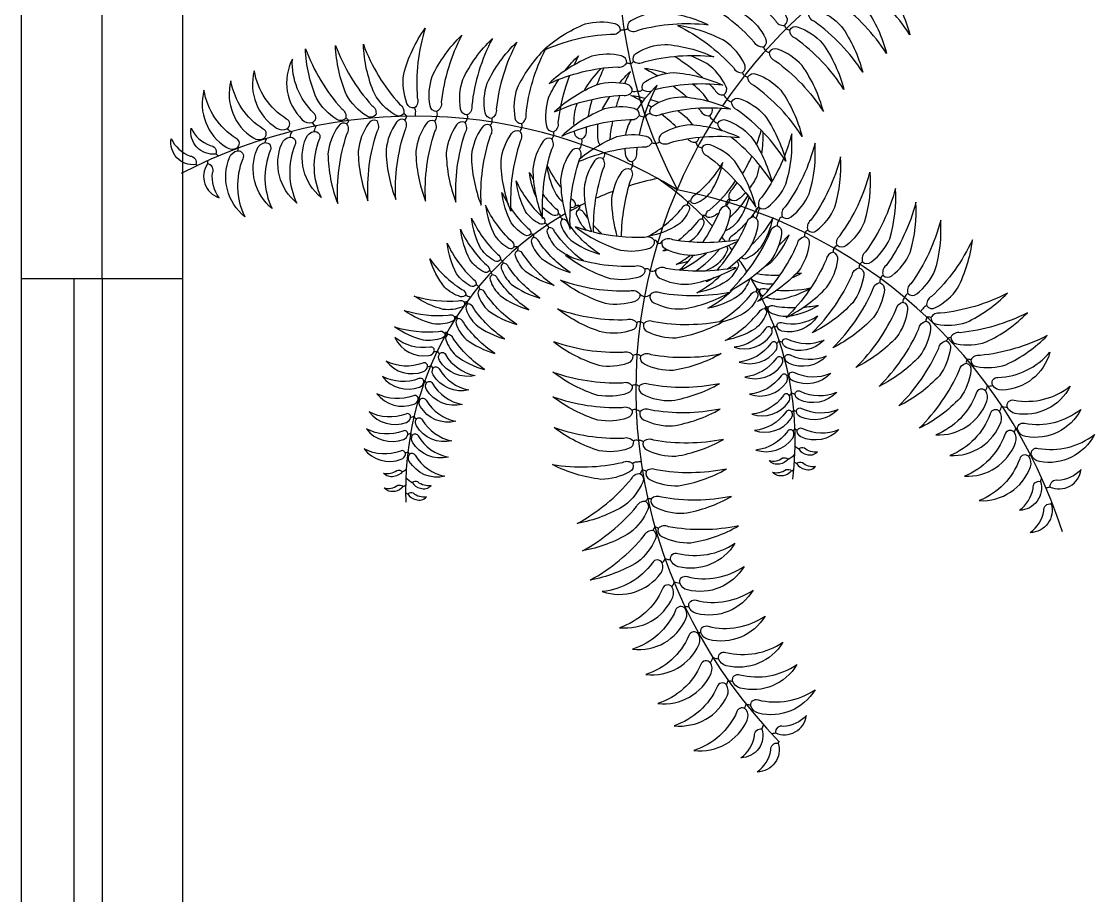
# Model space of a CAD drawing. Extents: x 220.6 to 320.1, y 139.4 to 202.4.
# Drawn here: x 226.362 to 227.691, y 186.594 to 187.676 of the extents above; entities that cross this region are included whole.
import ezdxf

# ---------------------------------------------------------------- set-up
doc = ezdxf.new("R2010")
doc.units = 0
doc.layers.get('0').update_dxf_attribs({"linetype": 'CONTINUOUS'})
for name, color, linetype in [('DIVISORIA', 5, 'CONTINUOUS'), ('Layer1', 252, 'CONTINUOUS'), ('MOBIL-I', 251, 'CONTINUOUS'), ('VEGET', 64, 'CONTINUOUS'), ('VEGET-I', 62, 'CONTINUOUS')]:
    doc.layers.add(name, color=color, linetype=linetype)

# ---------------------------------------------------------------- blocks, each defined once
blk = doc.blocks.new('Veget-04')
at = {"layer": 'VEGET'}
for points in [[(0.2315, 0.2685, -0.125095), (0.262, 0.2482, -0.090715), (0.2883, 0.1913, 0.094652), (0.2285, 0.2542, -0.322363), (0.2212, 0.2648, -0.376832)], [(0.1356, 0.2137, 0.125095), (0.112, 0.2417, 0.090715), (0.0525, 0.2615, -0.094652), (0.1218, 0.2092, 0.322363), (0.1331, 0.2031, 0.376832)], [(0.2026, 0.2455, -0.125095), (0.2331, 0.2252, -0.090715), (0.2594, 0.1682, 0.094652), (0.1997, 0.2312, -0.322363), (0.1923, 0.2418, -0.376832)], [(0.1069, 0.1763, -0.322363), (0.0956, 0.1824, 0.094652), (0.0263, 0.2348, -0.090715), (0.0858, 0.215, -0.125095), (0.1094, 0.187, -0.376832)], [(-0.061, 0.1983, 0.322363), (-0.0482, 0.1973, -0.094652), (0.0384, 0.2039, 0.090715), (-0.0224, 0.2194, 0.125095), (-0.0574, 0.2086, 0.376832)], [(0.173, 0.2222, -0.125095), (0.2035, 0.2019, -0.090715), (0.2298, 0.145, 0.094652), (0.17, 0.208, -0.322363), (0.1627, 0.2185, -0.376832)], [(-0.3345, 0.1065, -0.125095), (-0.3386, 0.1428, -0.090715), (-0.3119, 0.1996, 0.094652), (-0.3217, 0.1134, -0.322363), (-0.325, 0.1009, -0.376832)], [(-0.0705, 0.1968, -0.322363), (-0.0824, 0.1919, 0.094652), (-0.1668, 0.1713, -0.090715), (-0.1138, 0.2049, -0.125095), (-0.0772, 0.2055, -0.376832)], [(0.0835, 0.1553, 0.125095), (0.0599, 0.1833, 0.090715), (0.0004, 0.2031, -0.094652), (0.0697, 0.1508, 0.322363), (0.081, 0.1446, 0.376832)], [(0.1498, 0.2011, -0.125095), (0.1802, 0.1808, -0.090715), (0.2065, 0.1238, 0.094652), (0.1468, 0.1868, -0.322363), (0.1394, 0.1974, -0.376832)], [(-0.3059, 0.1036, -0.125095), (-0.3032, 0.14, -0.090715), (-0.2666, 0.191, 0.094652), (-0.292, 0.108, -0.322363), (-0.2976, 0.0964, -0.376832)], [(-0.2681, 0.0995, -0.125095), (-0.2654, 0.136, -0.090715), (-0.2288, 0.1869, 0.094652), (-0.2542, 0.1039, -0.322363), (-0.2598, 0.0923, -0.376832)], [(-0.4212, 0.0866, -0.125095), (-0.4466, 0.1129, -0.090715), (-0.4602, 0.1742, 0.094652), (-0.4153, 0.0999, -0.322363), (-0.4104, 0.088, -0.376832)], [(-0.384, 0.0908, -0.125095), (-0.4094, 0.1171, -0.090715), (-0.423, 0.1784, 0.094652), (-0.3781, 0.1041, -0.322363), (-0.3731, 0.0922, -0.376832)], [(-0.3495, 0.0922, -0.125095), (-0.3749, 0.1186, -0.090715), (-0.3885, 0.1798, 0.094652), (-0.3436, 0.1055, -0.322363), (-0.3386, 0.0936, -0.376832)], [(-0.2378, 0.095, -0.125095), (-0.2351, 0.1315, -0.090715), (-0.1985, 0.1824, 0.094652), (-0.224, 0.0994, -0.322363), (-0.2295, 0.0879, -0.376832)], [(-0.0503, 0.1688, -0.125095), (-0.0154, 0.1796, -0.090715), (0.0454, 0.164, 0.094652), (-0.0412, 0.1575, -0.322363), (-0.054, 0.1585, -0.376832)], [(0.1141, 0.1699, 0.322363), (0.1214, 0.1594, -0.094652), (0.1811, 0.0964, 0.090715), (0.1548, 0.1533, 0.125095), (0.1244, 0.1736, 0.376832)], [(-0.4764, 0.1613, 0.329965), (-0.4642, 0.0863, 0.255249), (-0.4519, 0.0828, 0.604197), (-0.4499, 0.0945, -0.21371)], [(-0.069, 0.1654, 0.125095), (-0.1056, 0.1648, 0.090715), (-0.1586, 0.1312, -0.094652), (-0.0742, 0.1518, 0.322363), (-0.0623, 0.1567, 0.376832)], [(-0.5236, 0.1467, 0.329965), (-0.4959, 0.076, 0.255249), (-0.4831, 0.0752, 0.604197), (-0.4836, 0.0871, -0.21371)], [(-0.5525, 0.1344, 0.329965), (-0.5247, 0.0637, 0.255249), (-0.512, 0.0629, 0.604197), (-0.5125, 0.0747, -0.21371)], [(0.0979, 0.1429, -0.125095), (0.1284, 0.1227, -0.090715), (0.1547, 0.0657, 0.094652), (0.095, 0.1287, -0.322363), (0.0876, 0.1393, -0.376832)], [(-0.5859, 0.1228, 0.329965), (-0.5582, 0.0521, 0.255249), (-0.5454, 0.0512, 0.604197), (-0.5459, 0.0631, -0.21371)], [(-0.0555, 0.1215, 0.376832), (-0.0622, 0.1302, 0.125095), (-0.0988, 0.1296, 0.090715), (-0.1517, 0.096, -0.094652), (-0.0674, 0.1166, 0.322363)], [(-0.0331, 0.0937, -0.376832), (-0.0294, 0.104, -0.125095), (0.0055, 0.1148, -0.090715), (0.0663, 0.0993, 0.094652), (-0.0203, 0.0927, -0.322363)], [(0.0675, 0.1086, -0.376832), (0.0779, 0.1123, -0.125095), (0.1083, 0.092, -0.090715), (0.1346, 0.0351, 0.094652), (0.0749, 0.098, -0.322363)], [(-0.0466, 0.0916, 0.376832), (-0.0533, 0.1002, 0.125095), (-0.0899, 0.0997, 0.090715), (-0.1428, 0.066, -0.094652), (-0.0585, 0.0867, 0.322363)], [(-0.4195, 0.0784, 0.125095), (-0.4323, 0.0441, 0.090715), (-0.4202, -0.0175, -0.094652), (-0.4088, 0.0686, 0.322363), (-0.409, 0.0814, 0.376832)], [(-0.3821, 0.0817, 0.125095), (-0.3949, 0.0474, 0.090715), (-0.3828, -0.0141, -0.094652), (-0.3714, 0.0719, 0.322363), (-0.3716, 0.0848, 0.376832)], [(-0.3476, 0.0831, 0.125095), (-0.3604, 0.0489, 0.090715), (-0.3483, -0.0127, -0.094652), (-0.3369, 0.0734, 0.322363), (-0.3371, 0.0862, 0.376832)], [(-0.3107, 0.0814, 0.125095), (-0.3235, 0.0472, 0.090715), (-0.3115, -0.0144, -0.094652), (-0.3, 0.0716, 0.322363), (-0.3002, 0.0845, 0.376832)], [(-0.2731, 0.0799, 0.125095), (-0.2859, 0.0457, 0.090715), (-0.2738, -0.0159, -0.094652), (-0.2624, 0.0702, 0.322363), (-0.2626, 0.083, 0.376832)], [(-0.2419, 0.0764, 0.125095), (-0.2547, 0.0422, 0.090715), (-0.2426, -0.0194, -0.094652), (-0.2311, 0.0667, 0.322363), (-0.2313, 0.0795, 0.376832)], [(0.0774, 0.0643, 0.090715), (0.0166, 0.0799, 0.125095), (-0.0184, 0.0691, 0.376832), (-0.022, 0.0588, 0.322363), (-0.0092, 0.0578, -0.094652)], [(-0.5713, 0.0438, -0.501141), (-0.6018, 0.0757, 0.193229), (-0.5783, 0.0543, -0.523934)], [(-0.4408, -0.0099, -0.329965), (-0.4595, 0.0637, -0.255249), (-0.4496, 0.0718, -0.604197), (-0.4431, 0.0619, 0.21371)], [(-0.4408, -0.0099, -0.329965), (-0.4595, 0.0637, -0.255249), (-0.4496, 0.0718, -0.604197), (-0.4431, 0.0619, 0.21371)], [(-0.1947, 0.0721, -0.322363), (-0.1944, 0.0593, 0.094652), (-0.2059, -0.0268, -0.090715), (-0.218, 0.0348, -0.125095), (-0.2052, 0.0691, -0.376832)], [(-0.5961, 0.0308, -0.501141), (-0.6265, 0.0628, 0.193229), (-0.603, 0.0413, -0.523934)], [(-0.5015, -0.0238, -0.329965), (-0.5202, 0.0498, -0.255249), (-0.5104, 0.0579, -0.604197), (-0.5038, 0.048, 0.21371)], [(-0.4709, -0.017, -0.329965), (-0.4896, 0.0566, -0.255249), (-0.4797, 0.0647, -0.604197), (-0.4732, 0.0548, 0.21371)], [(-0.1658, 0.0597, 0.125095), (-0.1786, 0.0254, 0.090715), (-0.1665, -0.0361, -0.094652), (-0.1551, 0.0499, 0.322363), (-0.1553, 0.0628, 0.376832)], [(0.0976, -0.022, 0.090715), (0.0713, 0.0349, 0.125095), (0.0408, 0.0552, 0.376832), (0.0305, 0.0515, 0.322363), (0.0379, 0.041, -0.094652)], [(0.1301, -0.0338, 0.376832), (0.1411, -0.0341, 0.125095), (0.1636, -0.0053, 0.090715), (0.1708, 0.0571, -0.094652), (0.1338, -0.0215, 0.322363)], [(-0.5354, -0.0339, -0.329965), (-0.5542, 0.0397, -0.255249), (-0.5443, 0.0478, -0.604197), (-0.5378, 0.0379, 0.21371)], [(-0.121, 0.0497, 0.376832), (-0.1316, 0.0467, 0.125095), (-0.1443, 0.0124, 0.090715), (-0.1323, -0.0492, -0.094652), (-0.1208, 0.0369, 0.322363)], [(0.1727, -0.0509, 0.125095), (0.1953, -0.0221, 0.090715), (0.2024, 0.0402, -0.094652), (0.1654, -0.0383, 0.322363), (0.1618, -0.0507, 0.376832)], [(-0.5815, 0.0315, 0.501141), (-0.5671, -0.0103, -0.193229), (-0.5753, 0.0205, 0.523934)], [(0.0471, 0.019), (0.0441, 0.015, -0.056321), (0.0209, -0.0081, 0.322363), (0.0166, -0.015, 0.376832), (0.0233, -0.017, 0.125095), (0.0418, -0.0033, 0.090715), (0.0565, 0.0334, -0.029494)], [(0.1981, -0.0695, -0.322363), (0.2018, -0.0572, 0.094652), (0.2388, 0.0214, -0.090715), (0.2316, -0.041, -0.125095), (0.209, -0.0698, -0.376832)], [(-0.1636, -0.0412, -0.376832), (-0.1704, -0.0426, -0.125095), (-0.1877, -0.0274, -0.090715), (-0.1993, 0.0104, 0.094652), (-0.1673, -0.034, -0.322363)], [(0.2406, -0.0899, 0.125095), (0.2632, -0.0611, 0.090715), (0.2703, 0.0012, -0.094652), (0.2333, -0.0773, 0.322363), (0.2297, -0.0896, 0.376832)], [(-0.2016, -0.0712, 0.322363), (-0.2053, -0.0639, -0.094652), (-0.2373, -0.0196, 0.090715), (-0.2256, -0.0574, 0.125095), (-0.2083, -0.0726, 0.376832)], [(0.0149, -0.0256, -0.125095), (0.001, -0.044, -0.090715), (-0.0358, -0.0583, 0.094652), (0.0061, -0.0232, -0.322363), (0.013, -0.019, -0.376832)], [(0.266, -0.1069, 0.125095), (0.2886, -0.0781, 0.090715), (0.2957, -0.0158, -0.094652), (0.2587, -0.0944, 0.322363), (0.2551, -0.1067, 0.376832)], [(-0.2255, -0.0887, -0.125095), (-0.2429, -0.0735, -0.090715), (-0.2545, -0.0357, 0.094652), (-0.2225, -0.0801, -0.322363), (-0.2188, -0.0873, -0.376832)], [(-0.1415, -0.037, 0.376832), (-0.144, -0.0434, 0.125095), (-0.1316, -0.0629, 0.090715), (-0.0961, -0.0802, -0.094652), (-0.135, -0.0418, 0.322363)], [(0.2967, -0.1294, 0.125095), (0.3193, -0.1006, 0.090715), (0.3264, -0.0383, -0.094652), (0.2894, -0.1168, 0.322363), (0.2858, -0.1291, 0.376832)], [(-0.2393, -0.1022, -0.125095), (-0.2566, -0.087, -0.090715), (-0.2683, -0.0492, 0.094652), (-0.2362, -0.0936, -0.322363), (-0.2325, -0.1008, -0.376832)], [(0.1237, -0.0449, -0.376832), (0.1294, -0.0542, -0.125095), (0.1159, -0.0882, -0.090715), (0.0655, -0.1256, 0.094652), (0.1149, -0.0542, -0.322363)], [(-0.1804, -0.066, 0.125095), (-0.1681, -0.0854, 0.090715), (-0.1326, -0.1028, -0.094652), (-0.1714, -0.0643, 0.322363), (-0.178, -0.0595, 0.376832)], [(0.1636, -0.0676, -0.125095), (0.15, -0.1016, -0.090715), (0.0997, -0.139, 0.094652), (0.149, -0.0676, -0.322363), (0.1579, -0.0582, -0.376832)], [(0.3199, -0.1464, 0.125095), (0.3473, -0.1223, 0.090715), (0.3658, -0.0623, -0.094652), (0.315, -0.1327, 0.322363), (0.3091, -0.1442, 0.376832)], [(-0.2557, -0.1197, -0.125095), (-0.273, -0.1045, -0.090715), (-0.2847, -0.0667, 0.094652), (-0.2527, -0.111, -0.322363), (-0.249, -0.1182, -0.376832)], [(-0.1976, -0.0758, -0.322363), (-0.1911, -0.0805, 0.094652), (-0.1522, -0.119, -0.090715), (-0.1877, -0.1017, -0.125095), (-0.2001, -0.0822, -0.376832)], [(0.1933, -0.0778, 0.322363), (0.1845, -0.0872, -0.094652), (0.1351, -0.1586, 0.090715), (0.1854, -0.1211, 0.125095), (0.199, -0.0872, 0.376832)], [(-0.2681, -0.1329, -0.125095), (-0.2879, -0.1211, -0.090715), (-0.3062, -0.0862, 0.094652), (-0.2666, -0.1239, -0.322363), (-0.2617, -0.1303, -0.376832)], [(-0.2177, -0.0978, 0.125095), (-0.2054, -0.1173, 0.090715), (-0.1699, -0.1346, -0.094652), (-0.2087, -0.0961, 0.322363), (-0.2153, -0.0914, 0.376832)], [(-0.04, -0.0989, -0.376832), (-0.0459, -0.1081, -0.125095), (-0.0824, -0.1107, -0.090715), (-0.1381, -0.0818, 0.094652), (-0.0523, -0.095, -0.322363)], [(-0.2314, -0.1122, 0.125095), (-0.219, -0.1316, 0.090715), (-0.1835, -0.149, -0.094652), (-0.2224, -0.1105, 0.322363), (-0.2289, -0.1057, 0.376832)], [(-0.0263, -0.0998, 0.376832), (-0.0218, -0.1098, 0.125095), (0.014, -0.1175, 0.090715), (0.0732, -0.0967, -0.094652), (-0.0136, -0.0978, 0.322363)], [(0.2311, -0.1064, -0.125095), (0.2175, -0.1403, -0.090715), (0.1672, -0.1778, 0.094652), (0.2166, -0.1064, -0.322363), (0.2254, -0.097, -0.376832)], [(-0.0462, -0.1295, -0.376832), (-0.0522, -0.1387, -0.125095), (-0.0886, -0.1413, -0.090715), (-0.1443, -0.1124, 0.094652), (-0.0585, -0.1256, -0.322363)], [(0.2566, -0.1248, -0.125095), (0.243, -0.1588, -0.090715), (0.1927, -0.1962, 0.094652), (0.242, -0.1248, -0.322363), (0.2509, -0.1155, -0.376832)], [(-0.2666, -0.1459, -0.125095), (-0.2895, -0.1486, -0.090715), (-0.3254, -0.1321, 0.094652), (-0.271, -0.1379, -0.322363), (-0.2632, -0.1399, -0.376832)], [(-0.2464, -0.1305, 0.125095), (-0.2341, -0.15, 0.090715), (-0.1986, -0.1673, -0.094652), (-0.2374, -0.1288, 0.322363), (-0.244, -0.1241, 0.376832)], [(-0.0335, -0.1304, 0.376832), (-0.0289, -0.1404, 0.125095), (0.0068, -0.1481, 0.090715), (0.066, -0.1273, -0.094652), (-0.0208, -0.1283, 0.322363)], [(0.3214, -0.1671, 0.125095), (0.3579, -0.1647, 0.090715), (0.4091, -0.1285, -0.094652), (0.3259, -0.1533, 0.322363), (0.3143, -0.1588, 0.376832)], [(-0.2613, -0.1484, 0.125095), (-0.249, -0.1678, 0.090715), (-0.2135, -0.1852, -0.094652), (-0.2523, -0.1467, 0.322363), (-0.2589, -0.1419, 0.376832)], [(0.2854, -0.149, -0.125095), (0.2718, -0.183, -0.090715), (0.2215, -0.2204, 0.094652), (0.2709, -0.149, -0.322363), (0.2797, -0.1397, -0.376832)], [(-0.279, -0.1638, -0.125095), (-0.3019, -0.1665, -0.090715), (-0.3378, -0.15, 0.094652), (-0.2834, -0.1557, -0.322363), (-0.2756, -0.1578, -0.376832)], [(-0.0559, -0.1744, -0.125095), (-0.0924, -0.177, -0.090715), (-0.148, -0.1481, 0.094652), (-0.0622, -0.1613, -0.322363), (-0.05, -0.1652, -0.376832)], [(0.1104, -0.1543, -0.125095), (0.0965, -0.1727, -0.090715), (0.0597, -0.187, 0.094652), (0.1016, -0.1519, -0.322363), (0.1085, -0.1477, -0.376832)], [(0.1737, -0.1566, -0.329965), (0.1297, -0.1754, -0.255249), (0.1237, -0.17, -0.604197), (0.1293, -0.165, 0.21371)], [(0.346, -0.1914, 0.125095), (0.3825, -0.189, 0.090715), (0.4337, -0.1527, -0.094652), (0.3505, -0.1775, 0.322363), (0.3388, -0.183, 0.376832)], [(-0.2911, -0.1841, -0.125095), (-0.3139, -0.1868, -0.090715), (-0.3499, -0.1703, 0.094652), (-0.2955, -0.176, -0.322363), (-0.2876, -0.1781, -0.376832)], [(-0.2737, -0.1663, 0.125095), (-0.2614, -0.1857, 0.090715), (-0.2259, -0.2031, -0.094652), (-0.2647, -0.1646, 0.322363), (-0.2713, -0.1598, 0.376832)], [(-0.0369, -0.1761, 0.125095), (-0.0012, -0.1838, 0.090715), (0.058, -0.163, -0.094652), (-0.0288, -0.1641, 0.322363), (-0.0415, -0.1662, 0.376832)], [(0.0706, -0.1954, 0.329965), (0.1161, -0.1805, 0.255249), (0.1171, -0.1725, 0.604197), (0.1096, -0.1724, -0.21371)], [(0.0706, -0.1954, 0.329965), (0.1161, -0.1805, 0.255249), (0.1171, -0.1725, 0.604197), (0.1096, -0.1724, -0.21371)], [(0.3139, -0.1726, -0.125095), (0.3003, -0.2065, -0.090715), (0.25, -0.244, 0.094652), (0.2993, -0.1726, -0.322363), (0.3082, -0.1632, -0.376832)], [(-0.3495, -0.1834, 0.329965), (-0.3073, -0.2058, 0.255249), (-0.3008, -0.2009, 0.604197), (-0.3059, -0.1954, -0.21371)], [(-0.2863, -0.1863, 0.125095), (-0.2739, -0.2058, 0.090715), (-0.2384, -0.2231, -0.094652), (-0.2773, -0.1846, 0.322363), (-0.2838, -0.1799, 0.376832)], [(0.1819, -0.1866, -0.329965), (0.135, -0.1957, -0.255249), (0.1302, -0.1892, -0.604197), (0.1367, -0.1855, 0.21371)], [(0.3707, -0.2195, 0.125095), (0.4072, -0.2171, 0.090715), (0.4584, -0.1809, -0.094652), (0.3752, -0.2057, 0.322363), (0.3636, -0.2112, 0.376832)], [(-0.0546, -0.2058, 0.322363), (-0.0669, -0.202, -0.094652), (-0.1527, -0.1888, 0.090715), (-0.097, -0.2177, 0.125095), (-0.0606, -0.215, 0.376832)], [(0.077, -0.2138, 0.329965), (0.1225, -0.199, 0.255249), (0.1235, -0.191, 0.604197), (0.116, -0.1908, -0.21371)], [(0.3384, -0.1968, -0.125095), (0.3248, -0.2308, -0.090715), (0.2745, -0.2682, 0.094652), (0.3239, -0.1968, -0.322363), (0.3327, -0.1875, -0.376832)], [(-0.25, -0.2305, -0.329965), (-0.2941, -0.212, -0.255249), (-0.2944, -0.2039, -0.604197), (-0.287, -0.2044, 0.21371)], [(-0.25, -0.2305, -0.329965), (-0.2941, -0.212, -0.255249), (-0.2944, -0.2039, -0.604197), (-0.287, -0.2044, 0.21371)], [(-0.045, -0.2065, -0.322363), (-0.0324, -0.2044, 0.094652), (0.0545, -0.2033, -0.090715), (-0.0047, -0.2242, -0.125095), (-0.0405, -0.2164, -0.376832)], [(0.0837, -0.2324, 0.329965), (0.1292, -0.2175, 0.255249), (0.1302, -0.2095, 0.604197), (0.1227, -0.2094, -0.21371)], [(0.1851, -0.2061, -0.329965), (0.1381, -0.2152, -0.255249), (0.1334, -0.2087, -0.604197), (0.1398, -0.205, 0.21371)], [(0.4617, -0.2014, -0.329965), (0.4023, -0.2486, -0.255249), (0.3908, -0.2429, -0.604197), (0.3972, -0.2329, 0.21371)], [(-0.3602, -0.2126, 0.329965), (-0.3141, -0.2256, 0.255249), (-0.3089, -0.2195, 0.604197), (-0.315, -0.2152, -0.21371)], [(-0.2579, -0.2484, -0.329965), (-0.302, -0.2298, -0.255249), (-0.3023, -0.2218, -0.604197), (-0.2948, -0.2223, 0.21371)], [(0.3639, -0.2244, -0.125095), (0.3503, -0.2584, -0.090715), (0.2999, -0.2958, 0.094652), (0.3493, -0.2244, -0.322363), (0.3581, -0.2151, -0.376832)], [(-0.3649, -0.2318, 0.329965), (-0.3189, -0.2448, 0.255249), (-0.3136, -0.2387, 0.604197), (-0.3198, -0.2344, -0.21371)], [(-0.2661, -0.2664, -0.329965), (-0.3102, -0.2478, -0.255249), (-0.3105, -0.2397, -0.604197), (-0.3031, -0.2402, 0.21371)], [(-0.0615, -0.2525, -0.125095), (-0.098, -0.2551, -0.090715), (-0.1537, -0.2262, 0.094652), (-0.0678, -0.2394, -0.322363), (-0.0556, -0.2432, -0.376832)], [(0.0898, -0.2538, 0.329965), (0.1353, -0.239, 0.255249), (0.1363, -0.231, 0.604197), (0.1288, -0.2309, -0.21371)], [(0.1902, -0.2278, -0.329965), (0.1432, -0.2369, -0.255249), (0.1385, -0.2304, -0.604197), (0.1449, -0.2267, 0.21371)], [(-0.0425, -0.2538, 0.125095), (-0.0068, -0.2615, 0.090715), (0.0524, -0.2407, -0.094652), (-0.0344, -0.2417, 0.322363), (-0.0471, -0.2438, 0.376832)], [(0.1977, -0.2511, -0.329965), (0.1508, -0.2602, -0.255249), (0.146, -0.2537, -0.604197), (0.1525, -0.25, 0.21371)], [(0.3202, -0.304, 0.329965), (0.3836, -0.2622, 0.255249), (0.3818, -0.2495, 0.604197), (0.3703, -0.2525, -0.21371)], [(0.4869, -0.2439, -0.329965), (0.4188, -0.2775, -0.255249), (0.4088, -0.2696, -0.604197), (0.4172, -0.2611, 0.21371)], [(-0.3718, -0.253, 0.329965), (-0.3258, -0.266, 0.255249), (-0.3205, -0.2599, 0.604197), (-0.3266, -0.2556, -0.21371)], [(-0.2739, -0.2872, -0.329965), (-0.318, -0.2687, -0.255249), (-0.3184, -0.2606, -0.604197), (-0.3109, -0.2611, 0.21371)], [(-0.0616, -0.2831, -0.125095), (-0.098, -0.2857, -0.090715), (-0.1537, -0.2568, 0.094652), (-0.0679, -0.27, -0.322363), (-0.0556, -0.2738, -0.376832)], [(0.0926, -0.2783, 0.329965), (0.1381, -0.2635, 0.255249), (0.1391, -0.2555, 0.604197), (0.1316, -0.2554, -0.21371)], [(-0.3813, -0.2756, 0.329965), (-0.3352, -0.2885, 0.255249), (-0.33, -0.2824, 0.604197), (-0.3361, -0.2782, -0.21371)], [(-0.0415, -0.2852, 0.125095), (-0.0057, -0.2929, 0.090715), (0.0535, -0.2721, -0.094652), (-0.0333, -0.2732, 0.322363), (-0.046, -0.2753, 0.376832)], [(0.0957, -0.2987, 0.329965), (0.1412, -0.2839, 0.255249), (0.1422, -0.2759, 0.604197), (0.1347, -0.2758, -0.21371)], [(0.1994, -0.2724, -0.329965), (0.1525, -0.2815, -0.255249), (0.1477, -0.275, -0.604197), (0.1542, -0.2713, 0.21371)], [(0.3377, -0.3296, 0.329965), (0.4011, -0.2877, 0.255249), (0.3992, -0.2751, 0.604197), (0.3877, -0.278, -0.21371)], [(0.4999, -0.2724, -0.329965), (0.4318, -0.3061, -0.255249), (0.4218, -0.2981, -0.604197), (0.4302, -0.2897, 0.21371)], [(-0.2788, -0.3114, -0.329965), (-0.3229, -0.2928, -0.255249), (-0.3232, -0.2848, -0.604197), (-0.3157, -0.2853, 0.21371)], [(-0.3848, -0.2967, 0.329965), (-0.3387, -0.3096, 0.255249), (-0.3334, -0.3035, 0.604197), (-0.3396, -0.2993, -0.21371)], [(-0.2835, -0.3315, -0.329965), (-0.3276, -0.3129, -0.255249), (-0.328, -0.3048, -0.604197), (-0.3205, -0.3053, 0.21371)], [(-0.0601, -0.3211, -0.125095), (-0.0966, -0.3237, -0.090715), (-0.1523, -0.2948, 0.094652), (-0.0665, -0.308, -0.322363), (-0.0542, -0.3118, -0.376832)], [(0.0976, -0.3228, 0.329965), (0.1431, -0.308, 0.255249), (0.1441, -0.3, 0.604197), (0.1366, -0.2999, -0.21371)], [(0.2004, -0.2973, -0.329965), (0.1534, -0.3064, -0.255249), (0.1487, -0.2999, -0.604197), (0.1551, -0.2961, 0.21371)], [(0.3558, -0.3552, 0.329965), (0.4192, -0.3134, 0.255249), (0.4173, -0.3007, 0.604197), (0.4058, -0.3037, -0.21371)], [(0.5168, -0.3035, -0.329965), (0.4488, -0.3372, -0.255249), (0.4388, -0.3292, -0.604197), (0.4471, -0.3207, 0.21371)], [(-0.0375, -0.3227, 0.125095), (-0.0017, -0.3304, 0.090715), (0.0574, -0.3096, -0.094652), (-0.0294, -0.3106, 0.322363), (-0.0421, -0.3127, 0.376832)], [(-0.3877, -0.3214, 0.329965), (-0.3417, -0.3343, 0.255249), (-0.3364, -0.3282, 0.604197), (-0.3426, -0.324, -0.21371)], [(-0.2875, -0.3553, -0.329965), (-0.3316, -0.3368, -0.255249), (-0.3319, -0.3287, -0.604197), (-0.3244, -0.3292, 0.21371)], [(0.1607, -0.3283, 0.28393), (0.1739, -0.3251, -0.227693), (0.1576, -0.3205, 0.226715), (0.1506, -0.3213, 0.20945)], [(0.3741, -0.3855, 0.329965), (0.4375, -0.3436, 0.255249), (0.4356, -0.331, 0.604197), (0.4242, -0.3339, -0.21371)], [(-0.0589, -0.3498, -0.125095), (-0.0943, -0.3591, -0.090715), (-0.1543, -0.3409, 0.094652), (-0.0675, -0.3381, -0.322363), (-0.0548, -0.3396, -0.376832)], [(0.1268, -0.3401, -0.28393), (0.1139, -0.3358, 0.227693), (0.1305, -0.3326, -0.226715), (0.1374, -0.334, -0.20945)], [(0.1581, -0.3466, 0.28393), (0.1714, -0.3433, -0.227693), (0.1551, -0.3387, 0.226715), (0.148, -0.3395, 0.20945)], [(-0.3508, -0.3556, -0.28393), (-0.3637, -0.3513, 0.227693), (-0.3471, -0.348, -0.226715), (-0.3401, -0.3494, -0.20945)], [(-0.0426, -0.3626, -0.125095), (-0.065, -0.3915, -0.090715), (-0.1237, -0.4138, 0.094652), (-0.0566, -0.3586, -0.322363), (-0.0456, -0.352, -0.376832)], [(-0.0339, -0.3594, 0.125095), (0.0019, -0.3671, 0.090715), (0.061, -0.3463, -0.094652), (-0.0258, -0.3474, 0.322363), (-0.0385, -0.3494, 0.376832)], [(0.1312, -0.3546, -0.28393), (0.1183, -0.3502, 0.227693), (0.1349, -0.347, -0.226715), (0.1418, -0.3484, -0.20945)], [(0.4616, -0.3686, 0.501141), (0.5002, -0.347, -0.193229), (0.4713, -0.3606, 0.523934)], [(-0.3497, -0.374, -0.28393), (-0.3627, -0.3697, 0.227693), (-0.346, -0.3664, -0.226715), (-0.3391, -0.3678, -0.20945)], [(-0.3179, -0.3702, 0.28393), (-0.3047, -0.3669, -0.227693), (-0.321, -0.3623, 0.226715), (-0.3281, -0.3631, 0.20945)], [(0.4499, -0.3616, -0.501141), (0.4239, -0.3973, 0.193229), (0.4408, -0.3703, -0.523934)], [(-0.3235, -0.3842, 0.28393), (-0.3103, -0.3809, -0.227693), (-0.3266, -0.3764, 0.226715), (-0.3336, -0.3772, 0.20945)], [(-0.0275, -0.3933, 0.125095), (0.0083, -0.4011, 0.090715), (0.0674, -0.3802, -0.094652), (-0.0194, -0.3813, 0.322363), (-0.0321, -0.3834, 0.376832)], [(-0.0362, -0.3965, -0.125095), (-0.0586, -0.4255, -0.090715), (-0.1173, -0.4477, 0.094652), (-0.0502, -0.3926, -0.322363), (-0.0392, -0.386, -0.376832)], [(0.4632, -0.3895, -0.501141), (0.4372, -0.4251, 0.193229), (0.4541, -0.3982, -0.523934)], [(-0.0267, -0.4328, -0.125095), (-0.0491, -0.4617, -0.090715), (-0.1077, -0.4839, 0.094652), (-0.0407, -0.4288, -0.322363), (-0.0296, -0.4222, -0.376832)], [(-0.0188, -0.4299, 0.125095), (0.017, -0.4376, 0.090715), (0.0761, -0.4168, -0.094652), (-0.0107, -0.4178, 0.322363), (-0.0234, -0.4199, 0.376832)], [(0.0716, -0.4382, -0.329965), (0.0015, -0.4673, -0.255249), (-0.008, -0.4587, -0.604197), (0.0009, -0.4508, 0.21371)], [(0.0716, -0.4382, -0.329965), (0.0015, -0.4673, -0.255249), (-0.008, -0.4587, -0.604197), (0.0009, -0.4508, 0.21371)], [(-0.0926, -0.4981, 0.329965), (-0.0202, -0.4753, 0.255249), (-0.0185, -0.4626, 0.604197), (-0.0304, -0.4623, -0.21371)], [(0.083, -0.4669, -0.329965), (0.0129, -0.4961, -0.255249), (0.0034, -0.4875, -0.604197), (0.0123, -0.4796, 0.21371)], [(-0.0714, -0.5428, 0.329965), (-0.0055, -0.5051, 0.255249), (-0.0065, -0.4924, 0.604197), (-0.0181, -0.4946, -0.21371)], [(0.0942, -0.4962, -0.329965), (0.024, -0.5254, -0.255249), (0.0146, -0.5168, -0.604197), (0.0234, -0.5089, 0.21371)], [(-0.0551, -0.5695, 0.329965), (0.0109, -0.5319, 0.255249), (0.0099, -0.5191, 0.604197), (-0.0018, -0.5213, -0.21371)], [(0.109, -0.5284, -0.329965), (0.0389, -0.5575, -0.255249), (0.0294, -0.5489, -0.604197), (0.0383, -0.5411, 0.21371)], [(-0.0387, -0.6009, 0.329965), (0.0272, -0.5633, 0.255249), (0.0262, -0.5505, 0.604197), (0.0145, -0.5527, -0.21371)], [(0.131, -0.5608, -0.329965), (0.0609, -0.5899, -0.255249), (0.0514, -0.5813, -0.604197), (0.0603, -0.5734, 0.21371)], [(-0.0238, -0.6367, 0.329965), (0.0422, -0.5991, 0.255249), (0.0412, -0.5863, 0.604197), (0.0295, -0.5885, -0.21371)], [(0.1483, -0.5885, -0.329965), (0.0782, -0.6177, -0.255249), (0.0687, -0.6091, -0.604197), (0.0776, -0.6012, 0.21371)], [(-0.0038, -0.6642, 0.329965), (0.0622, -0.6265, 0.255249), (0.0611, -0.6138, 0.604197), (0.0495, -0.616, -0.21371)], [(0.1709, -0.6196, -0.329965), (0.1008, -0.6487, -0.255249), (0.0914, -0.6401, -0.604197), (0.1002, -0.6322, 0.21371)], [(0.0208, -0.695, 0.329965), (0.0868, -0.6574, 0.255249), (0.0857, -0.6446, 0.604197), (0.0741, -0.6468, -0.21371)], [(0.1217, -0.6731, 0.501141), (0.1602, -0.6516, -0.193229), (0.1314, -0.6651, 0.523934)], [(0.1051, -0.6682, -0.501141), (0.079, -0.7039, 0.193229), (0.096, -0.6769, -0.523934)], [(0.1252, -0.6858, -0.501141), (0.0992, -0.7215, 0.193229), (0.1161, -0.6945, -0.523934)]]:
    blk.add_lwpolyline(points, format="xyb", close=True, dxfattribs=at)
for points in [[(-0.1926, 0.0815, 0.322363), (-0.1871, 0.0931, -0.09057), (-0.1633, 0.1728, 0.090715)], [(-0.1619, 0.1756, -0.00062), (-0.1616, 0.1761, 0.005072), (-0.1641, 0.1736, 0.125095)], [(-0.1662, 0.1715, 0.081278), (-0.1982, 0.1252, 0.125095), (-0.2009, 0.0887, 0.376832), (-0.1926, 0.0815, 0.322363)], [(-0.1389, 0.1469, -0.036165), (-0.1221, 0.1656, 0.014125), (-0.1278, 0.1539, -0.322363)], [(-0.0026, 0.1645, -0.046868), (0.0318, 0.1382, 0.322363)], [(0.058, 0.1171, 0.376832), (0.0605, 0.1278, 0.125095), (0.0369, 0.1558, 0.032929), (0.0162, 0.1655, -0.094652)], [(-0.1153, 0.1219, -0.050555), (-0.0941, 0.1499, 0.032637)], [(-0.0906, 0.1504, 0.024844), (-0.0996, 0.1293, -0.322363)], [(-0.0713, 0.1318, -0.028279), (-0.0579, 0.1462, 0.018419), (-0.0653, 0.1309, -0.034132)], [(-0.013, 0.1437, 0.039998), (-0.0402, 0.1498, -0.019949), (-0.024, 0.1409, 0.322363)], [(-0.1614, 0.0782, -0.125095), (-0.1587, 0.1147, -0.035555), (-0.1465, 0.1363, 0.014125)], [(-0.1333, 0.141, 0.065166), (-0.1475, 0.0826, -0.322363), (-0.1531, 0.071, -0.376832), (-0.1614, 0.0782, -0.125095)], [(-0.0429, 0.1235, -0.376832), (-0.0392, 0.1338, -0.125095), (-0.0043, 0.1446, -0.090715), (0.0565, 0.1291, 0.091829), (-0.0276, 0.1232, -0.322363)], [(-0.0245, 0.1292, 0.057026), (-0.0498, 0.0986, 0.037495)], [(-0.0466, 0.0674, -0.071224), (-0.0245, 0.1292, 0.090715)], [(-0.0319, 0.1217, -0.27269), (-0.0429, 0.1235, -0.376832)], [(-0.0045, 0.1279, -0.023382), (0.0123, 0.1142, 0.322363)], [(0.0389, 0.1092, 0.096903), (0.0194, 0.13, 0.000925), (0.0188, 0.1303, -0.019949)], [(0.04, 0.1304, -0.010562), (0.0467, 0.1232, 0.322363), (0.058, 0.1171, 0.376832)], [(-0.1276, 0.0786, -0.093648), (-0.1239, 0.1059, -0.001291), (-0.1235, 0.1067, 0.032637)], [(-0.1054, 0.1115, 0.024139), (-0.1104, 0.0897, -0.322363)], [(-0.093, 0.0984, -0.027884), (-0.0834, 0.1152, 0.018419)], [(-0.0711, 0.1164, 0.016275), (-0.0757, 0.1021, -0.034132)], [(-0.0572, 0.1164, -0.026063), (-0.0394, 0.1129, -0.125095)], [(-0.0428, 0.1086, 0.01775), (-0.0572, 0.1164, -0.090715)], [(-0.0331, 0.1112, -0.01594), (-0.0225, 0.1078, -0.125095)], [(-0.0319, 0.1019, 0.004986), (-0.0358, 0.1044, -0.090715)], [(0.0008, 0.0974, -0.002392), (0.0023, 0.0966, -0.081141), (0.0192, 0.0797, -0.376832)], [(0.0264, 0.1003, -0.004297), (0.0291, 0.0974, 0.322363), (0.0404, 0.0913, 0.376832)], [(0.0404, 0.0913, 0.330777), (0.0434, 0.1007, 0.125095)], [(-0.0958, 0.0552, -0.118752), (-0.0972, 0.0588, -0.076077), (-0.0977, 0.0813, -0.090715)], [(-0.08, 0.0845, 0.023363), (-0.0834, 0.0632, -0.034132), (-0.0832, 0.0617, -0.376832)], [(-0.057, 0.0864, 0.013138), (-0.0612, 0.0782, 0.037495), (-0.0639, 0.0675, 0.376832)], [(-0.0006, 0.077, 0.026713), (-0.0194, 0.093, -0.090715)], [(0.0506, 0.0822, -0.376832), (0.0609, 0.0858, -0.125095), (0.0914, 0.0656, -0.089276), (0.1174, 0.0096, 0.083229)], [(0.0561, 0.0725, -0.271543), (0.0506, 0.0822, -0.376832)], [(-0.1183, 0.0622, -0.376832), (-0.1266, 0.0694, -0.010646), (-0.1271, 0.0725, -0.090715)], [(-0.1198, 0.0386, -0.075533), (-0.0748, 0.0654, -0.125095), (-0.0382, 0.0659, -0.376832), (-0.0315, 0.0573, -0.322363), (-0.0434, 0.0524, 0.087353), (-0.1216, 0.0344, -0.090715)], [(-0.1123, 0.0774, 0.003958), (-0.1127, 0.0738, -0.322363), (-0.1183, 0.0622, -0.376832)], [(0.0982, 0.055, 0.020481), (0.1042, 0.073, -0.090715)], [(0.1012, -0.0219, 0.376832), (0.1122, -0.0221, 0.125095), (0.1347, 0.0066, 0.090715), (0.1419, 0.069, -0.03151), (0.1329, 0.0413, 0.322363)], [(0.1061, 0.0711, -0.039477), (0.1045, 0.0436, -0.058922)], [(0.0268, 0.0645, -0.236975), (0.0233, 0.0579, -0.281228), (0.0129, 0.0626, 0.046263)], [(0.1173, 0.0093, 0.082371), (0.0663, 0.0653, -0.322363)], [(-0.0648, 0.0503, 0.028825), (-0.0638, 0.0418, 0.376832), (-0.0555, 0.0346, 0.322363), (-0.05, 0.0462, -0.006333), (-0.0493, 0.052, 0.090715)], [(0.0811, 0.0192, 0.026703), (0.0925, 0.0411, -0.090715)], [(-0.1612, 0.0281, 0.083117), (-0.1499, -0.0064, 0.065721), (-0.1418, -0.0155, 0.376832)], [(-0.144, 0.0028, -0.054596), (-0.1608, 0.0297, 0.090715)], [(-0.0918, 0.0382, 0.376832), (-0.1024, 0.0352, 0.125095), (-0.1152, 0.0009, 0.078045), (-0.1061, -0.0524, -0.094652)], [(-0.1034, -0.0531, -0.086404), (-0.0916, 0.0254, 0.322363), (-0.0918, 0.0382, 0.376832)], [(0.1021, 0.0301, -0.02014), (0.0986, 0.0165, -0.058922), (0.0897, 0.0015, -0.376832)], [(0.132, 0.039, -0.035544), (0.1174, 0.0096, 0.322363)], [(-0.1746, -0.0094, -0.072342), (-0.1828, 0.0211, 0.018744), (-0.1778, 0.0114, -0.322363)], [(-0.0741, -0.0583, -0.067167), (-0.0809, -0.0122, -0.125095), (-0.0681, 0.0221, -0.376832), (-0.0576, 0.0252, -0.322363), (-0.0574, 0.0123, 0.078367), (-0.0692, -0.0588, -0.090715)], [(0.0356, -0.0325, -0.322363), (0.0399, -0.0256, 0.084034), (0.0723, 0.0106, -0.022253)], [(0.0849, -0.0042, -0.040598), (0.076, -0.0123, -0.376832), (0.0651, -0.012, -0.322363), (0.0687, 0.0003, 0.010632), (0.0744, 0.0084, -0.090715)], [(0.0738, 0.009, -0.006072), (0.0731, 0.0064, -0.125095)], [(0.1173, 0.0093, -0.024382), (0.1049, -0.0096, 0.322363), (0.1012, -0.0219, 0.376832)], [(-0.188, -0.0567, -0.125095), (-0.2053, -0.0415, -0.090715), (-0.217, -0.0037, 0.029494), (-0.2088, -0.0188, -0.322363)], [(-0.1663, -0.0061, 0.03959), (-0.1508, -0.0232, -0.322363), (-0.1471, -0.0304, -0.376832)], [(-0.1322, -0.0218, 0.351067), (-0.1259, -0.0202, 0.322363), (-0.1296, -0.0129, -0.004124), (-0.1313, -0.0113, 0.090715)], [(0.0597, -0.0513, 0.114943), (0.0765, -0.0383, 0.071247), (0.0892, -0.0099, -0.000564)], [(0.0655, -0.0124, -0.021414), (0.0608, -0.0206, -0.125095)], [(0.0876, -0.0077, -0.060835), (0.0651, -0.0349, 0.322363)], [(0.0912, -0.0021, 0.001071), (0.0913, -0.0016, -0.000564), (0.0911, -0.0019, 0.322363)], [(-0.2061, -0.0231, 0.056321), (-0.185, -0.0481, -0.322363), (-0.1813, -0.0553, -0.376832), (-0.188, -0.0567, -0.125095)], [(-0.1471, -0.0304, -0.376832), (-0.1539, -0.0319, -0.087929), (-0.1669, -0.022, -0.090715)], [(-0.1117, -0.0509, -0.000959), (-0.112, -0.0507, -0.125095), (-0.1244, -0.0312, -0.376832), (-0.1219, -0.0248, -0.322363), (-0.1154, -0.0295, 0.013524), (-0.1107, -0.0359, -0.090715)], [(0.0511, -0.065, 0.002616), (0.0524, -0.0637, 0.125095), (0.066, -0.0297, 0.376832), (0.0603, -0.0204, 0.322363), (0.0515, -0.0297, -0.044319), (0.0316, -0.0656, 0.090715)], [(0.101, -0.021, -0.029365), (0.0911, -0.035, 0.288817)], [(0.0979, -0.0359, 0.031593), (0.1023, -0.0227, -0.039014)], [(0.0313, -0.0368, 0.322363), (0.0243, -0.041, -0.054418), (0.0018, -0.0632, 0.013026)], [(0.0143, -0.0647, 0.013024), (0.0193, -0.0618, 0.125095), (0.0332, -0.0434, 0.376832), (0.0313, -0.0368, 0.322363)], [(0.0515, -0.0294, -0.057045), (0.0422, -0.0345, -0.376832), (0.0356, -0.0325, -0.322363)], [(0.0944, -0.0337, -0.376832), (0.1001, -0.0431, -0.125095), (0.0865, -0.0771, -0.046684), (0.0623, -0.0987, 0.004432)], [(0.0748, -0.0644, 0.025768), (0.0856, -0.0431, -0.322363), (0.0944, -0.0337, -0.376832)], [(0.0855, -0.0854, 0.125095), (0.104, -0.0716, 0.090715), (0.1188, -0.035, -0.075865), (0.0914, -0.0694, 0.322363)], [(-0.1584, -0.0473, 0.376832), (-0.1608, -0.0537, 0.125095), (-0.1485, -0.0732, 0.05444), (-0.1279, -0.0852, -0.094652)], [(-0.116, -0.0884, -0.088249), (-0.1518, -0.0521, 0.322363), (-0.1584, -0.0473, 0.376832)], [(-0.1061, -0.0524, -0.022526), (-0.126, -0.0463, 0.090715)], [(-0.126, -0.0463, 0.090715), (-0.0703, -0.0752, 0.125095), (-0.0339, -0.0726, 0.376832), (-0.0279, -0.0634, 0.322363), (-0.0402, -0.0595, -0.06895), (-0.1034, -0.0531, 0.090715)], [(-0.1034, -0.0447, 0.026186), (-0.0926, -0.0555, -0.090715)], [(0.0861, -0.0408, -0.042306), (0.0683, -0.0577, 0.288817), (0.064, -0.0638, 0.376832)], [(0.0748, -0.0644, -0.08032), (0.022, -0.0817, -0.125095), (-0.0138, -0.074, -0.376832), (-0.0184, -0.0641, -0.322363), (-0.0057, -0.062, 0.0892), (0.0762, -0.0619, -0.090715)], [(0.0495, -0.1003, 0.047564), (0.0748, -0.0644, -0.322363)], [(0.109, -0.0952, 0.054763), (0.1174, -0.0895, 0.090715), (0.1386, -0.0561, -0.031863), (0.1258, -0.0695, 0.322363)], [(-0.0139, -0.074, -0.007325), (-0.0176, -0.0761, 0.013026), (-0.012, -0.0749, 0.125095)], [(0.0039, -0.1002, 0.055898), (0.0364, -0.0788, 0.125095)], [(0.0228, -0.1013, 0.069658), (0.0526, -0.074, -0.322363)], [(0.0619, -0.0759, -0.125095), (0.048, -0.0942, -0.03419), (0.0347, -0.1012, 0.09347)], [(0.0614, -0.0706, -0.271105), (0.0619, -0.0759, -0.125095)], [(0.0133, -0.0893, -0.034332), (-0.0013, -0.0931, 0.035768), (0.0161, -0.0817, -0.322363)], [(0.0196, -0.0818, -0.026687), (0.0031, -0.1001, 0.090715)], [(0.074, -0.0892, -0.337793), (0.0754, -0.0954, -0.125095)], [(0.0795, -0.0842, 0.322738), (0.0855, -0.0854, 0.125095)], [(0.0754, -0.0954, -0.125095), (0.0614, -0.1138, -0.090715), (0.0246, -0.1281, 0.064332), (0.0546, -0.1059, -0.322363)], [(0.127, -0.1067, -0.047778), (0.0992, -0.1047, 0.028883), (0.0985, -0.1044, 0.376832)], [(0.142, -0.1096, 0.030427), (0.1539, -0.1036, -0.012456), (0.1468, -0.1049, 0.028883)], [(0.046, -0.1093, -0.015955), (0.0362, -0.1145, 0.004432), (0.0391, -0.1116, -0.322363)], [(0.0887, -0.1144, -0.125095), (0.0748, -0.1328, -0.090715), (0.038, -0.1472, 0.056642), (0.0647, -0.128, -0.322363)], [(0.0892, -0.1115, -0.14357), (0.0887, -0.1144, -0.125095)], [(0.0916, -0.1098, 0.181876), (0.0942, -0.1124, 0.125095)], [(0.0942, -0.1124, 0.125095), (0.1168, -0.117, 0.006901), (0.1198, -0.1165, -0.012456)], [(0.052, -0.1642, 0.088279), (0.0908, -0.1309, -0.322363), (0.0977, -0.1266, -0.376832), (0.0996, -0.1333, -0.125095)], [(0.0654, -0.1274, 0.008944), (0.0692, -0.1238, -0.322363)], [(0.1135, -0.1241, -0.005911), (0.1101, -0.1236, 0.322363), (0.1021, -0.125, 0.376832), (0.1051, -0.1312, 0.125095)], [(0.1051, -0.1312, 0.008789), (0.1066, -0.1319, 0.090715)], [(0.1102, -0.1333, 0.095071), (0.1276, -0.1359, 0.090715), (0.1648, -0.1224, -0.072336), (0.1229, -0.1252, 0.322363)], [(0.0996, -0.1333, -0.125095), (0.0857, -0.1516, -0.075579), (0.0553, -0.1645, 0.094652)], [(0.1462, -0.1468, -0.044464), (0.1204, -0.1448, 0.322363), (0.1125, -0.1462, 0.376832), (0.1154, -0.1524, 0.125095)], [(0.1381, -0.1571, 0.090409), (0.1751, -0.1436, -0.033211), (0.156, -0.1464, 0.322363)], [(0.1154, -0.1524, 0.117417), (0.1366, -0.1571, 0.090715)]]:
    blk.add_lwpolyline(points, format="xyb", dxfattribs=at)
for centre, start, end in [((-0.046, -0.1711), 86.9579, 123.7093), ((-0.0463, -0.1715), 48.2316, 84.983), ((-0.0506, -0.2118), 82.7452, 123.7093), ((-0.0498, -0.2118), 48.2316, 89.1957)]:
    blk.add_arc(centre, 0.00719, start, end, dxfattribs=at)
at = {"layer": 'VEGET-I'}
for centre, radius, start, end in [((0.5514, 0.2934), 0.6245, 138.9762, 208.0633), ((0.5746, -0.2448), 0.6245, 98.1002, 146.0996), ((0.1402, 0.2044), 0.00719, 190.463, 227.0861), ((-0.0686, 0.2046), 0.00719, 254.4415, 292.5317), ((-0.0653, 0.2051), 0.00719, 265.5284, 303.4918), ((0.1399, 0.2046), 0.00719, 229.3176, 265.9407), ((0.114, 0.1776), 0.00719, 190.463, 231.4271), ((0.1146, 0.1771), 0.00719, 224.9766, 265.9407), ((-0.058, 0.1699), 0.0139, 251.9595, 270.5498), ((-0.0577, 0.1601), 0.00406, 266.9827, 336.3253), ((0.0881, 0.1459), 0.00719, 190.463, 227.2144), ((0.0881, 0.1464), 0.00719, 229.1893, 265.9407), ((-0.0532, 0.1298), 0.00865, 254.6291, 297.2852), ((-0.0469, 0.1266), 0.00501, 241.5325, 322.4701), ((0.0651, 0.1184), 0.00719, 190.463, 244.2468), ((0.068, 0.1158), 0.00719, 212.157, 265.9407), ((-0.3407, 0.0867), 0.00719, 32.638, 73.6021), ((-0.3309, 0.0967), 0.00719, 344.7448, 35.9854), ((-0.331, 0.0934), 0.00719, 338.6642, 11.7482), ((-0.3041, 0.0933), 0.00719, 334.1792, 25.4197), ((-0.0336, 0.0876), 0.0061, 85.0695, 155.8281), ((0.5746, -0.2448), 0.6245, 146.4533, 157.2351), ((-0.3247, -0.5338), 0.6245, 58.6476, 117.6014), ((-0.4347, 0.0945), 0.0208, 214.2536, 234.4594), ((-0.4347, 0.0945), 0.0208, 214.2536, 230.4747), ((-0.4124, 0.0811), 0.00719, 36.3963, 73.6021), ((-0.4136, 0.087), 0.00719, 309.942, 347.1479), ((-0.3417, 0.0917), 0.00719, 309.942, 350.9061), ((-0.3048, 0.09), 0.00719, 309.942, 1.1825), ((-0.2672, 0.0885), 0.00719, 309.942, 350.9061), ((-0.2663, 0.0892), 0.00719, 344.4556, 25.4197), ((-0.236, 0.085), 0.00719, 309.942, 346.5651), ((-0.236, 0.0848), 0.00719, 348.7966, 25.4197), ((-0.1991, 0.0784), 0.00719, 344.4556, 25.4197), ((-0.041, 0.1008), 0.0108, 238.5421, 279.581), ((0.0475, 0.0926), 0.00719, 190.463, 248.0139), ((0.0511, 0.0894), 0.00719, 208.3898, 265.9407), ((-0.4688, 0.0903), 0.0208, 226.4238, 246.6296), ((-0.4688, 0.0903), 0.0208, 226.4238, 246.6296), ((-0.4593, 0.0608), 0.0208, 149.0847, 169.2905), ((-0.4593, 0.0608), 0.0208, 149.0847, 169.2905), ((-0.4292, 0.068), 0.0208, 149.0847, 169.2905), ((-0.4292, 0.068), 0.0208, 149.0847, 169.2905), ((-0.1993, 0.0777), 0.00719, 309.942, 350.9061), ((-0.1599, 0.0683), 0.00719, 309.942, 346.6934), ((-0.1596, 0.068), 0.00719, 348.6683, 25.4197), ((-0.4976, 0.0779), 0.0208, 226.4238, 228.939), ((-0.4976, 0.0779), 0.0208, 226.4238, 228.939), ((-0.4899, 0.054), 0.0208, 154.2944, 169.2905), ((-0.4899, 0.054), 0.0208, 154.2944, 169.2905), ((-0.1257, 0.0553), 0.00719, 309.942, 3.7258), ((-0.1248, 0.0591), 0.00719, 331.636, 25.4197), ((-0.0317, 0.0358), 0.0214, 76.3434, 89.6525), ((-0.0861, 0.1909), 0.1469, 293.9038, 295.8645), ((0.0304, 0.0592), 0.00719, 190.463, 231.4271), ((0.031, 0.0587), 0.00719, 224.9766, 265.9407), ((-0.5434, 0.0871), 0.0515, 237.1328, 241.9528), ((-0.5311, 0.0663), 0.0208, 226.4238, 228.6255), ((-0.5239, 0.0439), 0.0208, 159.4709, 169.2905), ((-0.5239, 0.0439), 0.0208, 159.4709, 169.2905), ((-0.0965, 0.0438), 0.00719, 309.942, 7.4929), ((-0.0954, 0.0485), 0.00719, 327.8688, 334.6182), ((-0.5681, 0.0741), 0.0515, 237.1328, 239.6679), ((-0.5302, 0.0363), 0.0515, 181.0025, 185.3928), ((-0.0622, 0.0307), 0.00719, 309.942, 350.9061), ((-0.062, 0.0315), 0.00719, 344.4556, 25.4197), ((0.0573, -0.3715), 0.3935, 101.9036, 107.3303), ((-0.2473, -0.3104), 0.3935, 42.3072, 55.4091), ((0.0573, -0.3715), 0.3935, 110.2935, 113.6458), ((0.5733, -0.2478), 0.6245, 156.9372, 224.3686), ((-0.118, -0.6137), 0.6245, 17.6556, 79.085), ((0.0678, -0.0187), 0.00719, 112.3129, 153.277), ((0.0573, -0.3715), 0.3935, 115.8007, 118.8305), ((-0.1234, -0.0287), 0.00888, 69.5557, 106.2537), ((-0.125, -0.0211), 0.00476, 309.8803, 8.9402), ((-0.0042, -0.0168), 0.0174, 352.6913, 4.5809), ((0.0151, -0.0178), 0.00315, 61.2988, 130.3251), ((0.0674, -0.0194), 0.00719, 146.8265, 187.7906), ((0.104, -0.0285), 0.00719, 112.3129, 169.8638), ((0.0573, -0.3715), 0.3935, 119.8422, 182.3076), ((-0.147, -0.0328), 0.00239, 332.9805, 92.9009), ((-0.0889, 0.0237), 0.0803, 225.8424, 229.0908), ((0.0275, -0.0345), 0.00441, 329.6291, 25.6896), ((0.0337, -0.0414), 0.00909, 78.4362, 104.7356), ((0.1015, -0.0328), 0.00719, 130.2397, 187.7906), ((0.1309, -0.0439), 0.00719, 134.0068, 187.7906), ((0.1328, -0.0405), 0.00719, 112.3129, 166.0966), ((-0.148, -0.0244), 0.0229, 226.959, 237.2614), ((-0.1566, -0.0439), 0.0038, 176.2938, 241.6321), ((0.1645, -0.0573), 0.00719, 112.3129, 149.0643), ((-0.1823, -0.0674), 0.0122, 68.7289, 84.9426), ((-0.1801, -0.0578), 0.00276, 320.43, 38.1683), ((-0.0274, -0.0663), 0.00299, 351.2783, 100.6852), ((-0.0232, -0.0614), 0.00549, 256.7132, 331.3471), ((-0.2473, -0.3104), 0.3935, 38.722, 39.6947), ((0.165, -0.0573), 0.00719, 151.0392, 187.7906), ((-0.1996, -0.0861), 0.0151, 80.1877, 97.5365), ((-0.2016, -0.0729), 0.00487, 324.4755, 20.2215), ((-0.2473, -0.3104), 0.3935, 36.7002, 37.7391), ((0.2004, -0.0769), 0.00719, 146.8265, 187.7906), ((0.2008, -0.0762), 0.00719, 112.3129, 153.277), ((-0.2197, -0.0917), 0.00453, 41.6705, 78.2936), ((-0.2198, -0.0916), 0.00453, 2.8158, 39.439), ((-0.2473, -0.3104), 0.3935, 31.9799, 34.6097), ((0.2325, -0.096), 0.00719, 151.1675, 187.7906), ((0.2324, -0.0963), 0.00719, 112.3129, 148.936), ((-0.2335, -0.1052), 0.00453, 37.3295, 78.2936), ((-0.2335, -0.106), 0.00453, 2.8158, 43.78), ((-0.0377, -0.1026), 0.00434, 22.5901, 121.1697), ((-0.0311, -0.0929), 0.0084, 251.9558, 304.745), ((-0.2499, -0.1227), 0.00453, 27.053, 78.2936), ((-0.2473, -0.3104), 0.3935, 352.9436, 30.6207), ((0.258, -0.1145), 0.00719, 146.8265, 187.7906), ((0.2578, -0.1133), 0.00719, 112.3129, 153.277), ((-0.2431, -0.1046), 0.0317, 234.1534, 245.8754), ((-0.2485, -0.1243), 0.00453, 2.8158, 54.0564), ((-0.0344, -0.1151), 0.0186, 230.5891, 250.8447), ((-0.0409, -0.1196), 0.0131, 271.6721, 304.4808), ((0.1179, -0.1308), 0.0206, 157.9811, 168.3439), ((0.0987, -0.1271), 0.00402, 32.0435, 89.5695), ((0.2885, -0.1358), 0.00719, 112.3129, 163.5534), ((-0.2605, -0.1435), 0.00453, 85.5119, 126.476), ((-0.2634, -0.1422), 0.00453, 2.8158, 43.78), ((0.113, -0.1483), 0.00453, 135.2295, 172.4354), ((0.1095, -0.1496), 0.00453, 48.7752, 85.9811), ((0.2868, -0.1387), 0.00719, 136.5501, 187.7906), ((0.3106, -0.1512), 0.00719, 101.7472, 152.9878), ((-0.2747, -0.169), 0.0113, 82.0556, 94.4415), ((-0.2702, -0.1569), 0.00304, 197.1459, 250.0093), ((0.3084, -0.1538), 0.00719, 125.9844, 159.0684), ((0.3153, -0.1622), 0.00719, 146.8265, 187.7906), ((0.3111, -0.1652), 0.00719, 64.1305, 105.0946), ((0.1082, -0.163), 0.0131, 313.0869, 333.2927), ((0.1082, -0.163), 0.0131, 313.0869, 333.2927), ((0.1241, -0.157), 0.0131, 247.918, 268.1238), ((0.1241, -0.157), 0.0131, 251.9027, 268.1238), ((-0.2849, -0.1817), 0.00453, 89.2701, 126.476), ((-0.2883, -0.1801), 0.00453, 2.8158, 40.0217), ((0.332, -0.1844), 0.00313, 284.2418, 11.3386), ((0.3253, -0.1268), 0.0579, 279.6868, 283.5429), ((0.1145, -0.1814), 0.0131, 313.0869, 333.2927), ((0.1145, -0.1814), 0.0131, 313.0869, 333.2927), ((0.1334, -0.1765), 0.0131, 235.7478, 255.9536), ((0.1334, -0.1765), 0.0131, 235.7478, 255.9536), ((-0.3002, -0.1878), 0.0131, 267.1275, 283.3485), ((-0.2847, -0.1951), 0.0131, 201.9586, 222.1644), ((-0.2847, -0.1951), 0.0131, 201.9586, 222.1644), ((0.1212, -0.2), 0.0131, 313.0869, 328.083), ((0.1212, -0.2), 0.0131, 313.0869, 328.083), ((0.1365, -0.196), 0.0131, 253.4384, 255.9536), ((0.1365, -0.196), 0.0131, 253.4384, 255.9536), ((0.3653, -0.2141), 0.00719, 150.5847, 187.7906), ((0.3604, -0.2176), 0.00719, 64.1305, 101.3363), ((-0.311, -0.2066), 0.0131, 279.2977, 299.5035), ((-0.311, -0.2066), 0.0131, 279.2977, 299.5035), ((-0.2926, -0.213), 0.0131, 201.9586, 222.1644), ((-0.2926, -0.213), 0.0131, 201.9586, 222.1644), ((-0.3157, -0.2257), 0.0131, 279.2977, 281.8128), ((-0.3157, -0.2257), 0.0131, 279.2977, 281.8128), ((-0.3008, -0.2309), 0.0131, 207.1683, 222.1644), ((-0.3008, -0.2309), 0.0131, 207.1683, 222.1644), ((0.1273, -0.2214), 0.0131, 313.0869, 322.9065), ((0.1273, -0.2214), 0.0131, 313.0869, 322.9065), ((0.1416, -0.2177), 0.0131, 253.7519, 255.9536), ((-0.0516, -0.2492), 0.00719, 87.0862, 123.7093), ((-0.0519, -0.2492), 0.00719, 48.2316, 84.8547), ((0.1301, -0.2459), 0.0131, 313.0869, 333.2927), ((0.1492, -0.241), 0.0131, 235.7478, 255.9536), ((0.364, -0.2386), 0.0208, 328.4421, 348.6479), ((0.364, -0.2386), 0.0208, 328.4421, 348.6479), ((0.386, -0.2227), 0.0208, 265.2824, 283.479), ((0.386, -0.2227), 0.0208, 267.2579, 283.479), ((-0.3226, -0.2469), 0.0131, 279.2977, 281.4994), ((-0.3087, -0.2518), 0.0131, 212.3447, 222.1644), ((-0.3087, -0.2518), 0.0131, 212.3447, 222.1644), ((-0.0517, -0.2798), 0.00719, 82.7452, 123.7093), ((-0.0508, -0.2806), 0.00719, 48.2316, 89.1957), ((0.1332, -0.2663), 0.0131, 313.0869, 328.083), ((0.1517, -0.2624), 0.0131, 235.7478, 252.1973), ((0.3815, -0.2642), 0.0208, 328.4421, 348.6479), ((0.3815, -0.2642), 0.0208, 328.4421, 348.6479), ((0.4083, -0.2488), 0.0208, 251.103, 271.3088), ((0.4083, -0.2488), 0.0208, 251.103, 271.3088), ((-0.3321, -0.2695), 0.0131, 279.2977, 299.5035), ((-0.3135, -0.276), 0.0131, 201.9586, 222.1644), ((-0.3364, -0.2906), 0.0131, 283.0539, 299.5035), ((-0.3183, -0.2961), 0.0131, 207.1683, 222.1644), ((0.1346, -0.2894), 0.0131, 312.3789, 328.083), ((0.1531, -0.2855), 0.0131, 235.7478, 251.7707), ((0.3996, -0.2898), 0.0208, 328.4421, 343.4382), ((0.3996, -0.2898), 0.0208, 328.4421, 343.4382), ((0.4214, -0.2773), 0.0208, 268.7936, 271.3088), ((0.4214, -0.2773), 0.0208, 268.7936, 271.3088), ((-0.0502, -0.3178), 0.00719, 72.4688, 123.7093), ((-0.0469, -0.3181), 0.00719, 48.2316, 99.4721), ((0.166, -0.2951), 0.0304, 229.1817, 239.5578), ((-0.3397, -0.3135), 0.0131, 283.4805, 299.5035), ((-0.3216, -0.3189), 0.0131, 207.1683, 222.8723), ((0.1244, -0.3065), 0.0304, 295.4161, 314.7714), ((0.4179, -0.3201), 0.0208, 328.4421, 338.2617), ((0.4179, -0.3201), 0.0208, 328.4421, 338.2617), ((0.4383, -0.3084), 0.0208, 269.1071, 271.3088), ((-0.0497, -0.3448), 0.00719, 83.0344, 134.275), ((-0.0464, -0.3444), 0.00719, 76.9538, 110.0378), ((0.1635, -0.3133), 0.0304, 233.2447, 239.5578), ((-0.3533, -0.322), 0.0304, 295.6935, 306.0695), ((-0.3128, -0.3369), 0.0304, 220.4798, 239.8351), ((-0.0384, -0.3531), 0.00719, 130.9276, 171.8918), ((-0.0432, -0.3548), 0.00719, 48.2316, 89.1957), ((0.1288, -0.321), 0.0304, 295.4161, 301.1026), ((0.4024, -0.3418), 0.0515, 337.3727, 342.4419), ((-0.3523, -0.3404), 0.0304, 295.6935, 302.0065), ((0.4477, -0.3189), 0.0515, 280.2152, 285.6327), ((-0.3184, -0.3509), 0.0304, 234.1487, 239.8351), ((-0.0423, -0.3803), 0.00647, 299.4952, 335.9651), ((-0.0539, -0.5962), 0.2139, 84.1498, 85.3267), ((0.4157, -0.3697), 0.0515, 337.3727, 339.9078), ((-0.0225, -0.4232), 0.00719, 134.6859, 171.8918), ((-0.0281, -0.4253), 0.00719, 48.2316, 85.4375), ((-0.0326, -0.4472), 0.0208, 312.5432, 332.749), ((-0.0326, -0.4472), 0.0208, 312.5432, 328.7643), ((-0.0071, -0.4379), 0.0208, 247.3743, 267.5801), ((-0.0071, -0.4379), 0.0208, 247.3743, 267.5801), ((-0.0235, -0.4804), 0.0208, 324.7134, 344.9192), ((-0.0235, -0.4804), 0.0208, 324.7134, 344.9192), ((0.0043, -0.4667), 0.0208, 247.3743, 267.5801), ((0.0043, -0.4667), 0.0208, 247.3743, 267.5801), ((0.0154, -0.496), 0.0208, 252.584, 267.5801), ((0.0154, -0.496), 0.0208, 252.584, 267.5801), ((-0.0071, -0.5071), 0.0208, 324.7134, 327.2286), ((-0.0071, -0.5071), 0.0208, 324.7134, 327.2286), ((0.0303, -0.5282), 0.0208, 257.7605, 267.5801), ((0.0303, -0.5282), 0.0208, 257.7605, 267.5801), ((0.0092, -0.5385), 0.0208, 324.7134, 326.9151), ((0.0242, -0.5743), 0.0208, 324.7134, 344.9192), ((0.0523, -0.5605), 0.0208, 247.3743, 267.5801), ((0.0433, -0.6027), 0.0208, 328.4697, 344.9192), ((0.0696, -0.5883), 0.0208, 252.584, 267.5801), ((0.0655, -0.632), 0.0208, 328.8963, 344.9192), ((0.0918, -0.6175), 0.0208, 252.584, 268.2881), ((0.0575, -0.6484), 0.0515, 337.3727, 343.3668), ((0.1078, -0.6234), 0.0515, 280.2152, 285.6327), ((0.0777, -0.666), 0.0515, 337.3727, 339.9078)]:
    blk.add_arc(centre, radius, start, end, dxfattribs=at)

msp = doc.modelspace()

# ---------------------------------------------------------------- linework, layer by layer
for p, q in [((226.5624, 178.2076), (226.5624, 195.0076)), ((226.3624, 173.0076), (226.3624, 193.2576))]:
    msp.add_line(p, q)
at = {"layer": 'DIVISORIA'}
msp.add_line((226.4624, 187.3576), (226.4624, 188.3576), dxfattribs=at)
at = {"layer": 'MOBIL-I', "color": 251}
for p, q in [((226.5624, 187.3576), (226.3624, 187.3576)), ((226.4274, 187.3576), (226.4274, 184.3576)), ((226.4624, 187.3576), (226.4624, 184.3576))]:
    msp.add_line(p, q, dxfattribs=at)

# ---------------------------------------------------------------- block references
at = {"layer": 'Layer1', "color": 252}
msp.add_blockref('Veget-04', (227.1743, 187.4683), dxfattribs=at)

doc.saveas('drawing.dxf')
